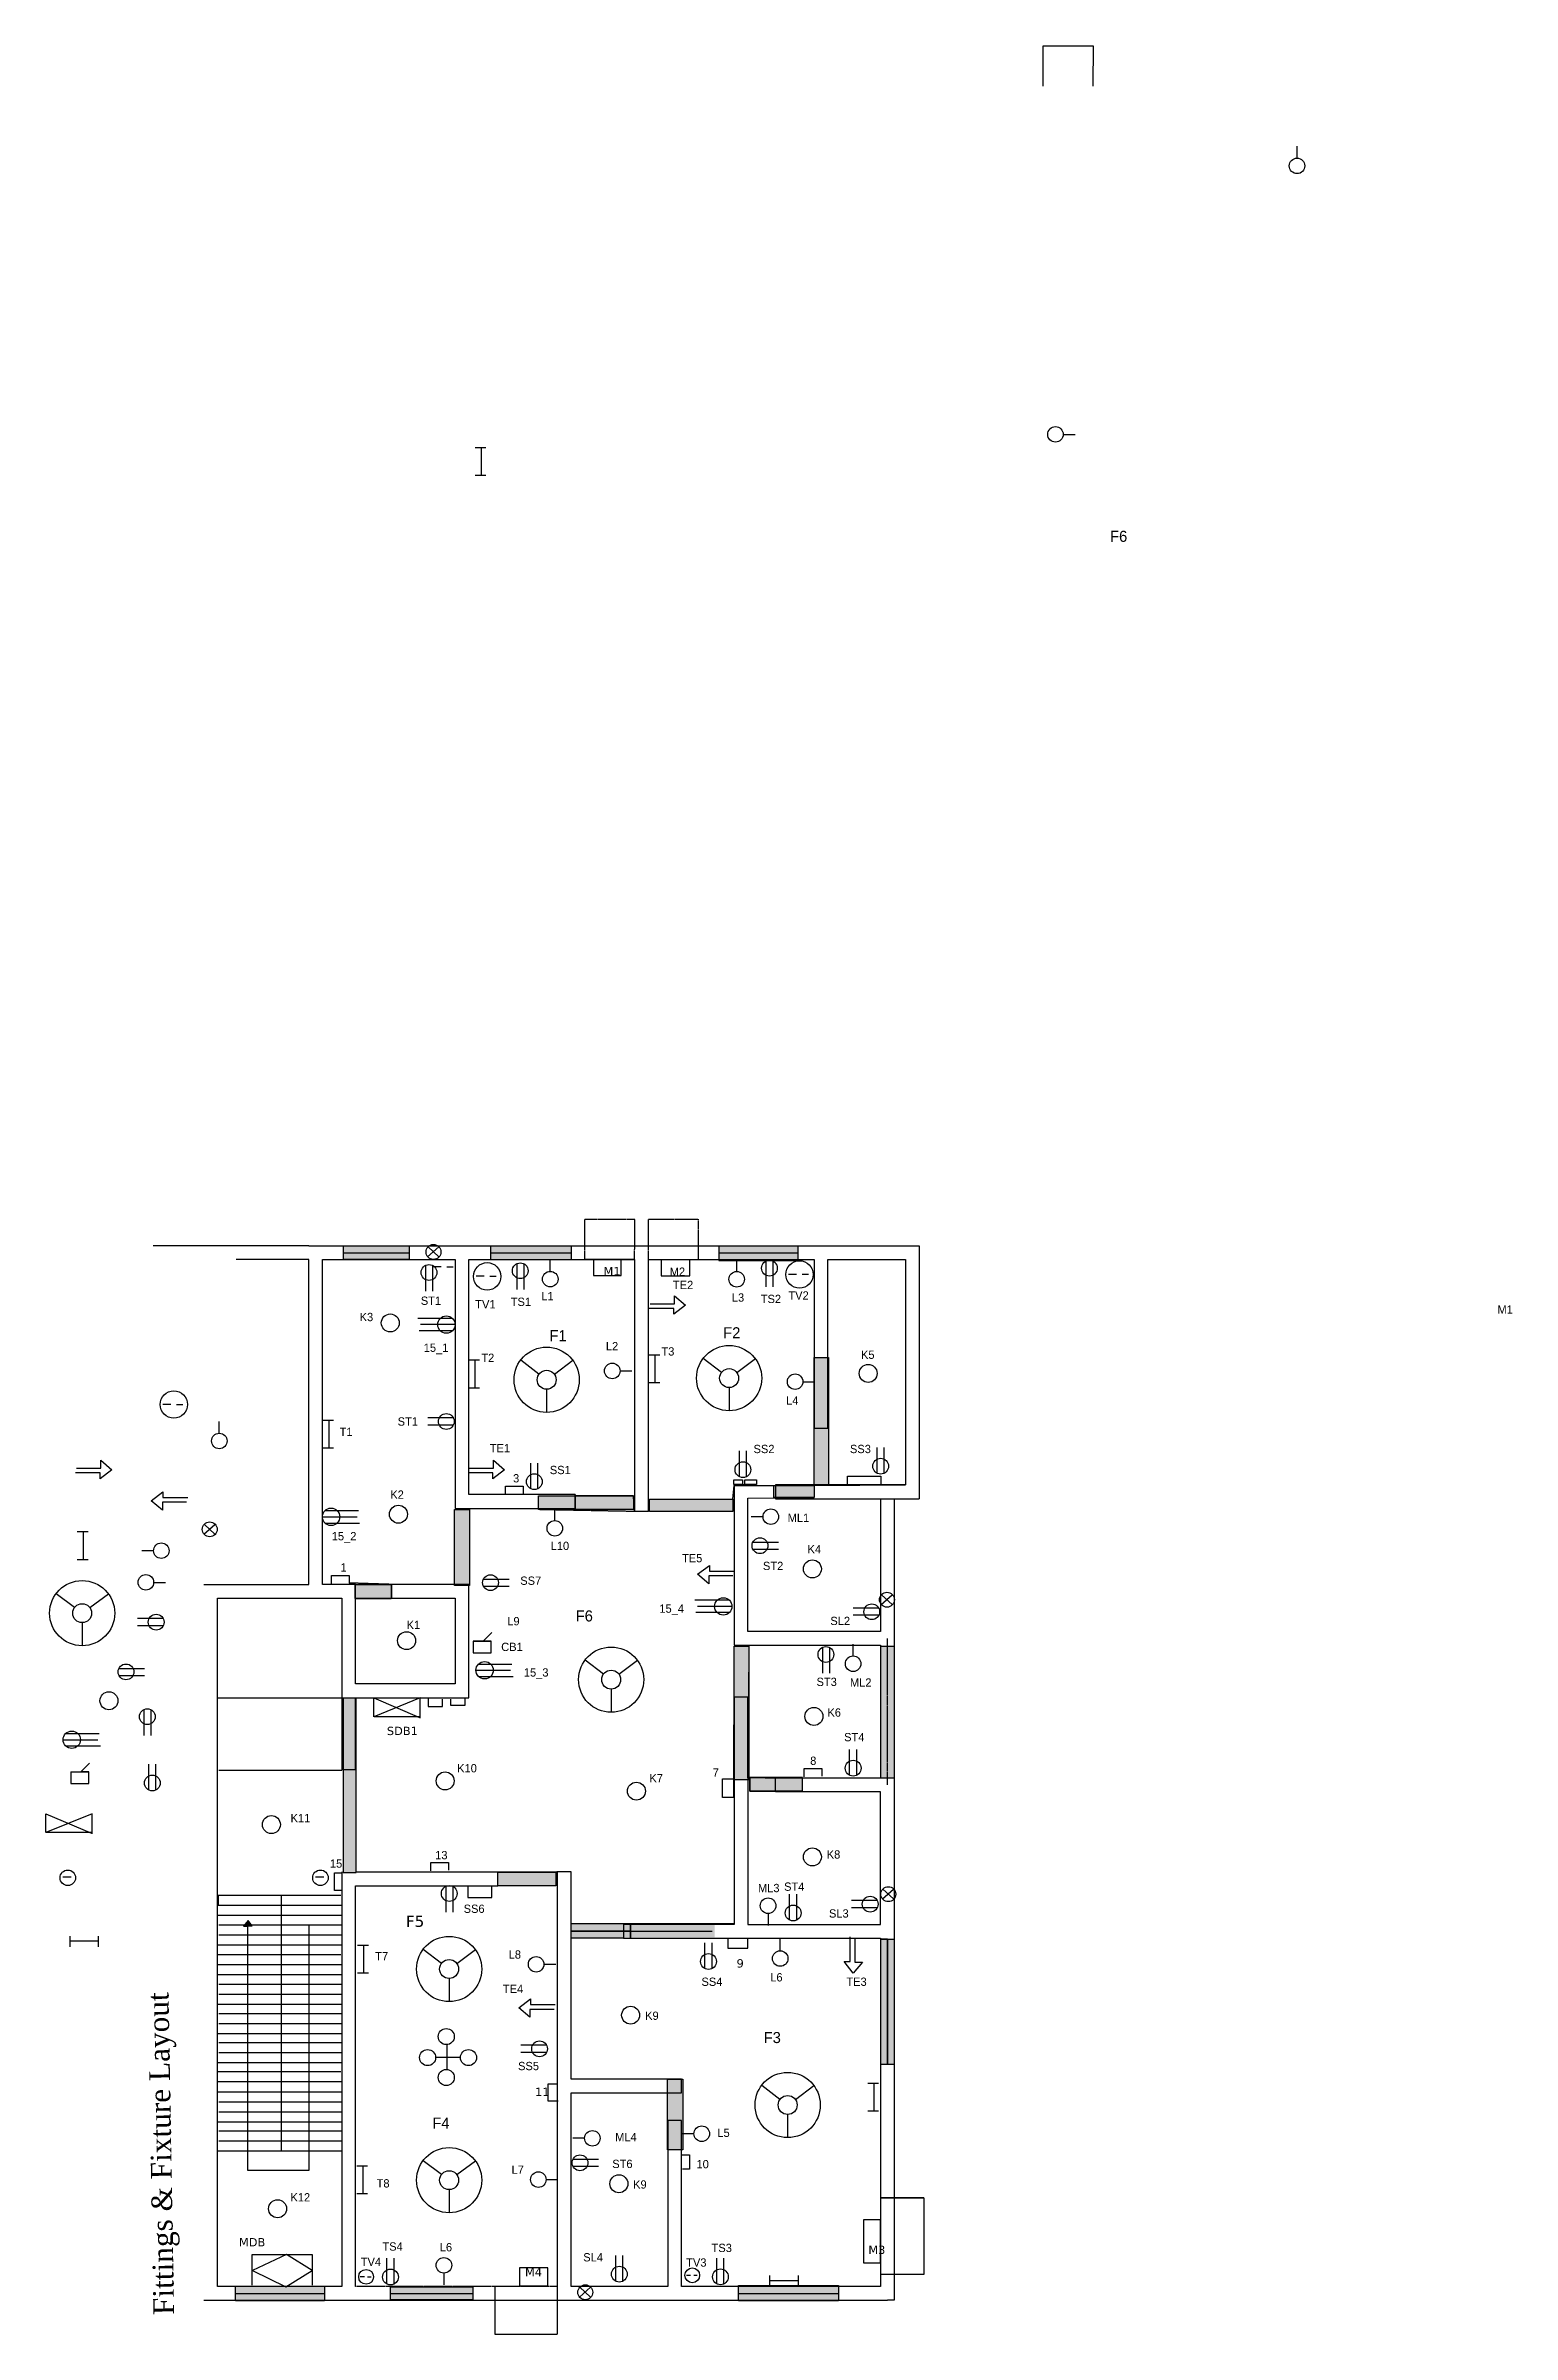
# Model space of a CAD drawing. Header units: millimetres. Extents: x -95 to 967, y 42 to 1698.
import ezdxf

# ---------------------------------------------------------------- set-up
doc = ezdxf.new("R2010")
doc.units = ezdxf.units.MM
doc.header["$MEASUREMENT"] = 0
doc.linetypes.add('DASHED2', pattern=[0.375, 0.25, -0.125])
doc.linetypes.add('HIDDENX2', pattern=[0.75, 0.5, -0.25])
doc.layers.add('Layer1', color=7, linetype='HIDDENX2')

# ---------------------------------------------------------------- blocks, each defined once
blk = doc.blocks.new('F')
for p, q in [((343.4, 691.9), (330.2, 702)), ((354.6, 691.9), (368, 702)), ((349, 681.1), (349, 664.4))]:
    blk.add_line(p, q)
for radius in [23.6, 6.86]:
    blk.add_circle((349, 687.9), radius)
blk = doc.blocks.new('L')
blk.add_line((390.2, 740.1), (390.2, 748.7))
blk.add_circle((390.2, 734.5), 5.63)
blk = doc.blocks.new('SS')
for p, q in [((457.8, 746.1), (457.8, 734.4)), ((461, 746), (461, 734.4))]:
    blk.add_line(p, q)
blk.add_circle((459.4, 742.8), 3.55)
blk = doc.blocks.new('T')
for p, q in [((394.5, 734.7), (400.2, 734.7)), ((404.4, 734.5), (409, 734.5))]:
    blk.add_line(p, q)
blk = doc.blocks.new('S')
for p, q in [((254.4, 26), (265.7, 36)), ((254.9, 36), (265.7, 26))]:
    blk.add_line(p, q)
blk.add_circle((260.4, 30.9), 7.65)
blk = doc.blocks.new('TV')
blk.add_circle((402.4, 734.4), 9.94)
blk.add_blockref('T', (0, 0))
blk.add_blockref('T', (0, 0))
blk = doc.blocks.new('bolod')
for p, q in [((224.5, 707.3), (249.6, 707.3)), ((226.4, 711.8), (250.6, 711.8)), ((226.4, 702.8), (251.5, 702.8))]:
    blk.add_line(p, q)
blk.add_circle((230.8, 707.3), 6.29)
blk = doc.blocks.new('te')
for p, q in [((341, 625.2), (341, 630.9)), ((341, 630.9), (349.1, 624.1)), ((340.6, 621.8), (322.7, 621.8)), ((323.5, 625.2), (341, 625.2)), ((349.1, 624.1), (340.6, 617.6)), ((340.6, 617.6), (340.6, 621.8))]:
    blk.add_line(p, q)
blk = doc.blocks.new('tk')
for p, q in [((314.5, 685.4), (322.3, 685.4)), ((318.8, 685.4), (318.8, 665.3)), ((322.3, 665.1), (314.5, 665.1))]:
    blk.add_line(p, q)
blk = doc.blocks.new('line')
for p, q in [((221.8, 288.6), (132.8, 288.6)), ((132.8, 281.6), (222.4, 281.6)), ((222.4, 274.1), (132.3, 274.1))]:
    blk.add_line(p, q)
blk = doc.blocks.new('g')
for p, q in [((215, 514.1), (215, 520.1)), ((215, 520.1), (227.8, 520.1)), ((227.8, 520.1), (227.8, 514.7))]:
    blk.add_line(p, q)
blk = doc.blocks.new('AAA')
for p, q in [((-61.1, 419.1), (-94.7, 405.5)), ((-94.7, 405.5), (-94.7, 419.1)), ((-94.7, 419.1), (-61.6, 405)), ((-61.1, 404.5), (-61.1, 419.1)), ((-94.4, 405.7), (-61.2, 405.7))]:
    blk.add_line(p, q)
blk = doc.blocks.new('BBB')
for p, q in [((-76.6, 449.3), (-76.6, 440.9)), ((-76.6, 449.3), (-69.8, 449.3)), ((-69.8, 449.3), (-63.5, 449.3)), ((-69.3, 449.3), (-63, 455.6)), ((-63.5, 440.9), (-63.5, 449.3)), ((-76.6, 440.9), (-63.5, 440.9))]:
    blk.add_line(p, q)
blk = doc.blocks.new('CCC')
blk.add_line((-82.2, 373.3), (-76.2, 373.3))
blk.add_circle((-78.7, 372.7), 5.61)
blk = doc.blocks.new('DDD')
for p, q in [((195.7, 252.4), (195.7, 234.5)), ((187.2, 243), (205.2, 243))]:
    blk.add_line(p, q)
for centre in [(181.8, 242.6), (195.3, 257.8), (211.4, 242.6), (195.3, 228.2)]:
    blk.add_circle(centre, 5.84)

msp = doc.modelspace()

# ---------------------------------------------------------------- hatches: boundary and pattern name
h = msp.add_hatch(color=256)
h.set_gradient(color1=(192, 241, 14), color2=(152, 249, 6), tint=1, name='INVCURVED')
h.paths.add_polyline_path([(120.8, 830.1), (168.4, 830.1), (168.4, 820.1), (120.8, 820.1)])
h = msp.add_hatch(color=110)
h.paths.add_polyline_path([(168.4, 825), (124.7, 825), (120.8, 825), (120.8, 820.1), (168.4, 820.1)])
h.paths.add_polyline_path([(168.4, 830), (120.8, 830), (120.8, 825), (124.7, 825), (168.4, 825)])
h.paths.add_polyline_path([(285.8, 830), (227.5, 830), (227.5, 825), (285.8, 825)])
h.paths.add_polyline_path([(285.8, 825), (227.5, 825), (227.5, 820), (285.8, 820)])
h.paths.add_polyline_path([(450.1, 825), (392.6, 825), (392.6, 820), (450.1, 820)])
h.paths.add_polyline_path([(450.1, 829.8), (392.6, 829.8), (392.6, 825), (450.1, 825)])
h.paths.add_polyline_path([(519.5, 540.4), (514.7, 540.4), (514.7, 444.9), (519.5, 444.9)])
h.paths.add_polyline_path([(514.7, 540.4), (510, 540.4), (510, 444.9), (514.7, 444.9)])
h.paths.add_polyline_path([(510, 328.3), (510, 237.5), (519.5, 237.5), (519.5, 328.3)])
h = msp.add_hatch(color=256)
h.set_gradient(color1=(0, 0, 255), color2=(0, 0, 255), tint=1, name='INVCURVED')
h.paths.add_polyline_path([(227.5, 830.1), (285.8, 830.1), (285.8, 819.8), (227.5, 819.8)])
h = msp.add_hatch(color=256)
h.set_gradient(color1=(192, 241, 14), color2=(152, 249, 6), tint=1, name='INVCURVED')
h.paths.add_polyline_path([(227.5, 830.1), (285.8, 830.1), (285.8, 819.8), (227.5, 819.8)])
h = msp.add_hatch(color=256)
h.set_gradient(color1=(192, 241, 14), color2=(152, 249, 6), tint=1, name='INVCURVED')
h.paths.add_polyline_path([(450.1, 829.8), (392.6, 829.8), (392.6, 819.5), (450.1, 819.5)])
h = msp.add_hatch(color=75)
h.paths.add_polyline_path([(155.6, 585), (129.7, 585), (129.7, 574.9), (155.6, 574.9)])
h.paths.add_polyline_path([(212.1, 639.1), (201.3, 639.1), (201.3, 585), (212.1, 585)])
h.paths.add_polyline_path([(330.8, 649.2), (288.7, 649.2), (288.7, 640), (273.9, 640), (273.9, 639.1), (330.8, 639.1)])
h.paths.add_polyline_path([(288.7, 649.2), (262.1, 649.2), (262.1, 640), (288.7, 640)])
h.paths.add_polyline_path([(402.7, 646.8), (342.5, 646.8), (342.5, 637.7), (402.7, 637.7)])
h.paths.add_polyline_path([(461.7, 656.6), (433.7, 656.6), (433.7, 648), (461.7, 648)])
h.paths.add_polyline_path([(472, 698), (461.7, 698), (461.7, 657.1), (472, 657.1)])
h.paths.add_polyline_path([(471.7, 749.3), (461.7, 749.3), (461.7, 698), (471.7, 698)])
h.paths.add_polyline_path([(414.4, 540.3), (403.8, 540.3), (403.8, 503.4), (413.7, 503.4), (413.7, 445), (413.7, 443.7), (414.4, 443.7)])
h.paths.add_polyline_path([(413.7, 503.4), (403.8, 503.4), (403.8, 443.7), (413.7, 443.7), (413.7, 445)])
h.paths.add_polyline_path([(453.3, 445), (433.7, 445), (433.7, 435.4), (453.3, 435.4)])
h.paths.add_polyline_path([(433.7, 445.4), (415, 445.4), (415, 435.4), (433.7, 435.4)])
h.paths.add_polyline_path([(389.6, 339), (323.7, 339), (323.7, 329.6), (389.6, 329.6)], flags=17)
h.paths.add_polyline_path([(323.7, 339), (389.6, 339), (389.6, 339.6), (285.7, 339.6), (285.7, 329.6), (323.7, 329.6)])
h.paths.add_polyline_path([(274.6, 376.8), (232.7, 376.8), (232.7, 366.8), (274.6, 366.8)])
h.paths.add_polyline_path([(365.7, 227), (355.4, 227), (355.4, 217), (365.7, 217)])
h.paths.add_polyline_path([(130.1, 451), (120.6, 451), (120.6, 377), (130.1, 377)])
h.paths.add_polyline_path([(120.6, 502.6), (120.6, 451), (129.7, 451), (129.7, 502.6)])
h = msp.add_hatch(color=256)
h.set_gradient(color1=(0, 0, 255), tint=1, name='INVCURVED')
h.paths.add_polyline_path([(461.7, 749.3), (472, 749.3), (472, 657.1), (461.7, 657.1)])
h = msp.add_hatch(color=75)
h.set_gradient(color1=(0, 0, 255), color2=(0, 0, 255), tint=1, name='INVCURVED')
h.paths.add_polyline_path([(461.7, 749.3), (472, 749.3), (472, 657.1), (461.7, 657.1)])
h = msp.add_hatch(color=75)
h.set_gradient(color1=(0, 0, 255), color2=(0, 0, 255), tint=1, name='INVCURVED')
h.paths.add_polyline_path([(262.1, 649.2), (330.8, 649.2), (330.8, 639.1), (262.1, 639.1)])
h = msp.add_hatch(color=75)
h.set_gradient(color1=(0, 0, 255), color2=(0, 0, 255), tint=1, name='INVCURVED')
h.paths.add_polyline_path([(342.5, 646.8), (402.7, 646.8), (402.7, 637.7), (342.5, 637.7)])
h = msp.add_hatch(color=75)
h.set_gradient(color1=(0, 0, 255), color2=(0, 0, 255), tint=1, name='INVCURVED')
h.paths.add_polyline_path([(432.5, 656.6), (461.7, 656.6), (461.7, 648), (432.5, 648)])
h = msp.add_hatch(color=75)
h.set_gradient(color1=(0, 0, 255), color2=(0, 0, 255), tint=1, name='INVCURVED')
h.paths.add_polyline_path([(201.3, 639.1), (212.1, 639.1), (212.1, 584.1), (201.3, 584.1)])
h = msp.add_hatch(color=75)
h.set_gradient(color1=(0, 0, 255), color2=(0, 0, 255), tint=1, name='INVCURVED')
h.paths.add_polyline_path([(155.6, 574.9), (129.3, 574.9), (129.3, 585), (155.6, 585)])
h = msp.add_hatch(color=110)
h.paths.add_polyline_path([(519.5, 540.4), (514.7, 540.4), (514.7, 444.9), (519.5, 444.9)])
h.paths.add_polyline_path([(514.7, 540.4), (510, 540.4), (510, 444.9), (514.7, 444.9)])
h.paths.add_polyline_path([(519.5, 328.3), (514.7, 328.3), (514.7, 238), (514.7, 237.5), (519.5, 237.5)])
h.paths.add_polyline_path([(514.7, 328.3), (510, 328.3), (510, 237.5), (514.7, 237.5), (514.7, 238)])
h.paths.add_polyline_path([(479.3, 77), (406.8, 77), (406.8, 72), (479.3, 72)])
h.paths.add_polyline_path([(479.3, 72), (406.8, 72), (406.8, 67), (479.3, 67)])
h.paths.add_polyline_path([(214.5, 76.6), (154.9, 76.6), (154.9, 72), (214.5, 72)])
h.paths.add_polyline_path([(214.5, 72), (154.9, 72), (154.9, 67.2), (214.5, 67.2)])
h.paths.add_polyline_path([(107.1, 72), (42.8, 72), (42.8, 67), (107.1, 67)])
h.paths.add_polyline_path([(107.1, 77), (79.6, 77), (79.2, 76.8), (78.7, 77), (42.8, 77), (42.8, 72), (107.1, 72)])
h = msp.add_hatch(color=75)
h.set_gradient(color1=(20, 13, 242), color2=(6, 31, 249), tint=1, name='INVCURVED')
h.paths.add_polyline_path([(403.8, 540.3), (414.4, 540.3), (414.4, 443.7), (403.8, 443.7)])
h = msp.add_hatch(color=256)
h.set_gradient(color1=(192, 241, 14), color2=(152, 249, 6), tint=1, name='INVCURVED')
h.paths.add_polyline_path([(510, 540.4), (519.5, 540.4), (519.5, 444.9), (510, 444.9)])
h = msp.add_hatch(color=75)
h.set_gradient(color1=(20, 13, 242), color2=(6, 31, 249), tint=1, name='INVCURVED')
h.paths.add_polyline_path([(130.1, 502.6), (120.6, 502.6), (120.6, 376.5), (130.1, 376.5)])
h = msp.add_hatch(color=75)
h.set_gradient(color1=(20, 13, 242), color2=(6, 31, 249), tint=1, name='INVCURVED')
h.paths.add_polyline_path([(453.3, 445.4), (415, 445.4), (415, 435.4), (453.3, 435.4)])
h = msp.add_hatch(color=75)
h.set_gradient(color1=(20, 13, 242), color2=(6, 31, 249), tint=1, name='INVCURVED')
h.paths.add_polyline_path([(232.7, 376.8), (274.6, 376.8), (274.6, 366.8), (232.7, 366.8)])
h = msp.add_hatch(color=256)
h.set_gradient(color1=(192, 241, 14), color2=(152, 249, 6), tint=1, name='INVCURVED')
h.paths.add_polyline_path([(510, 328.3), (519.5, 328.3), (519.5, 237.5), (510, 237.5)])
h = msp.add_hatch(color=75)
h.set_gradient(color1=(20, 13, 242), color2=(6, 31, 249), tint=1, name='INVCURVED')
h.paths.add_polyline_path([(366.6, 175.8), (355.4, 175.8), (355.4, 227), (366.6, 227)])
h = msp.add_hatch(color=75)
h.paths.add_polyline_path([(366.6, 227), (365.7, 227), (365.7, 217), (355.4, 217), (355.4, 197), (365.7, 197), (365.7, 187.6), (366.6, 187.6)])
h.paths.add_polyline_path([(365.7, 197), (355.7, 197), (355.7, 175.8), (365.7, 175.8)])
h = msp.add_hatch(color=256)
h.set_gradient(color1=(192, 241, 14), color2=(152, 249, 6), tint=1, name='INVCURVED')
h.paths.add_polyline_path([(42.8, 77.2), (107.1, 77.2), (107.1, 66.6), (42.8, 66.6)])
h = msp.add_hatch(color=256)
h.set_gradient(color1=(192, 241, 14), color2=(152, 249, 6), tint=1, name='INVCURVED')
h.paths.add_polyline_path([(154.9, 76.6), (214.5, 76.6), (214.5, 67.2), (154.9, 67.2)])
h = msp.add_hatch(color=256)
h.set_gradient(color1=(192, 241, 14), color2=(152, 249, 6), tint=1, name='INVCURVED')
h.paths.add_polyline_path([(406.8, 77.8), (479.3, 77.8), (479.3, 66.6), (406.8, 66.6)])

# ---------------------------------------------------------------- linework, layer by layer
at = {"color": 7}
for p, q in [((627.6, 1669.2), (627.6, 1698.4)), ((627.6, 1698.4), (663.7, 1698.4)), ((663.7, 1698.4), (663.5, 1669.2)), ((295.7, 849.2), (295.7, 849.2)), ((95.7, 830), (-16.9, 830)), ((95.7, 820), (43.2, 820)), ((95.7, 585), (95.7, 820)), ((95.7, 820), (95.7, 820)), ((120.8, 825), (168.4, 825)), ((227.5, 825), (285.8, 825)), ((295.7, 820), (331.7, 820)), ((341.7, 820), (380.8, 820)), ((392.6, 825), (450.1, 825)), ((402.7, 646.8), (403.7, 656.6)), ((403.7, 656.6), (432.5, 656.6)), ((413.7, 647.4), (461.7, 648)), ((413.7, 551), (413.7, 647.4)), ((432.5, 656.6), (461.7, 656.6)), ((461.7, 656.6), (527.7, 657.1)), ((509.7, 647), (519.7, 647)), ((519.7, 647), (537.7, 647)), ((519.7, 647), (519.7, 647)), ((120.6, 502.6), (29.7, 502.6))]:
    msp.add_line(p, q, dxfattribs=at)
at = {"color": 7, "linetype": 'HIDDENX2'}
for p, q in [((295.7, 820), (295.7, 849.2)), ((295.7, 849.2), (331.8, 849.2)), ((295.7, 820), (295.7, 849.2)), ((295.7, 849.2), (331.8, 849.2)), ((331.7, 820), (331.8, 849.2)), ((341.7, 820), (341.7, 849.2)), ((341.7, 849.2), (377.8, 849.2)), ((377.8, 849.2), (377.7, 820))]:
    msp.add_line(p, q, dxfattribs=at)
for p, q in [((95.7, 830), (537.7, 830)), ((537.7, 830), (537.7, 647)), ((105.7, 585), (105.7, 820)), ((105.7, 820), (201.7, 820)), ((201.7, 820), (201.7, 640)), ((211.7, 650), (211.7, 820)), ((211.7, 820), (331.7, 820)), ((301.9, 820.4), (301.9, 808.6)), ((321.9, 808.6), (321.9, 819.8)), ((331.7, 820), (331.7, 638)), ((341.7, 638), (341.7, 820)), ((341.7, 820), (461.7, 820)), ((350.8, 819.9), (350.8, 808.3)), ((371.7, 808.3), (371.7, 820)), ((461.7, 820), (461.7, 698)), ((471.7, 698), (471.7, 820)), ((471.7, 820), (527.7, 820)), ((527.7, 820), (527.7, 657)), ((301.9, 808.6), (321.9, 808.6)), ((350.8, 808.3), (371.7, 808.3)), ((461.7, 698), (471.7, 698)), ((288.7, 650), (211.7, 650)), ((288.7, 640), (288.7, 650)), ((413.7, 657), (403.7, 657)), ((403.7, 657), (403.7, 541)), ((527.7, 657), (433.7, 657)), ((433.7, 657), (433.7, 647)), ((433.7, 647), (509.7, 647)), ((509.7, 647), (509.7, 551)), ((519.7, 647), (519.7, 67)), ((201.7, 640), (288.7, 640)), ((331.7, 638), (341.7, 638)), ((19.7, 585), (95.7, 585)), ((129.7, 585), (105.7, 585)), ((129.7, 513), (129.7, 585)), ((211.7, 585), (155.7, 585)), ((155.7, 585), (155.7, 575)), ((211.7, 503), (211.7, 585)), ((29.7, 77), (29.7, 575)), ((29.7, 575), (119.7, 575)), ((119.7, 575), (119.7, 451)), ((155.7, 575), (201.7, 575)), ((201.7, 575), (201.7, 513)), ((222.1, 543.9), (228.4, 550.2)), ((509.7, 551), (413.7, 551)), ((214.8, 543.9), (214.8, 535.5)), ((227.9, 543.9), (214.8, 543.9)), ((214.8, 543.9), (221.6, 543.9)), ((214.8, 535.5), (227.9, 535.5)), ((221.6, 543.9), (227.9, 543.9)), ((227.9, 543.9), (222.1, 543.9)), ((227.9, 535.5), (227.9, 543.9)), ((403.7, 541), (509.7, 541)), ((509.7, 541), (509.7, 445)), ((201.7, 513), (129.7, 513)), ((129.7, 451), (129.7, 503)), ((129.7, 503), (211.7, 503)), ((176.4, 502.9), (142.8, 489.3)), ((142.8, 489.3), (142.8, 502.9)), ((142.8, 502.9), (175.9, 488.8)), ((176.4, 488.3), (176.4, 502.9)), ((182.2, 502.4), (182.2, 496.7)), ((192.7, 496.7), (192.7, 501.9)), ((198.4, 501.9), (198.4, 497.7)), ((198.4, 497.7), (208.9, 497.7)), ((208.9, 497.7), (208.9, 502.4)), ((413.7, 503.4), (403.7, 503.4)), ((403.7, 503.4), (403.7, 339)), ((413.7, 445), (413.7, 503.4)), ((143.1, 489.5), (176.3, 489.5)), ((182.2, 496.7), (192.7, 496.7)), ((-63.5, 449.3), (-69.3, 449.3)), ((119.6, 450.3), (30.7, 450.3)), ((119.7, 451), (129.7, 451)), ((395.2, 430.7), (395.2, 444.4)), ((395.2, 444.4), (403.9, 444.4)), ((403.5, 430.7), (395.2, 430.7)), ((413.7, 445), (413.7, 339)), ((433.7, 435), (433.7, 445)), ((433.7, 445), (509.7, 445)), ((509.7, 435), (433.7, 435)), ((509.7, 339), (509.7, 435)), ((100.7, 373.3), (106.7, 373.3)), ((114.4, 363.6), (114.4, 376.3)), ((114.4, 376.3), (119.5, 376.3)), ((119.7, 377), (119.7, 77)), ((129.7, 367), (232.7, 367)), ((129.7, 77), (129.7, 367)), ((210.9, 366.5), (210.9, 358.4)), ((228.2, 358.4), (228.2, 366.1)), ((232.7, 367), (232.7, 377)), ((285.7, 377), (275.7, 377)), ((275.7, 377), (275.7, 77)), ((285.7, 227), (285.7, 377)), ((30.1, 359.9), (30.1, 352.9)), ((75.9, 359.3), (75.9, 175.4)), ((119.5, 363.6), (114.4, 363.6)), ((119.6, 352.9), (119.6, 345.4)), ((210.9, 358.4), (228.2, 358.4)), ((51.8, 341.8), (48.5, 337.7)), ((48.5, 337.7), (51.5, 337.7)), ((50.7, 339.7), (49.4, 338.2)), ((49.4, 338.2), (51.3, 338.2)), ((49.8, 338.5), (49.7, 338.5)), ((49.7, 338.5), (50.9, 338.5)), ((50.3, 339), (49.8, 339)), ((49.8, 339), (49.8, 338.5)), ((51.6, 340), (50.3, 339.4)), ((50.3, 339.4), (50.3, 339)), ((50.4, 338.4), (52, 340.3)), ((51.8, 341.2), (50.7, 339.7)), ((51.6, 339.6), (50.7, 339.6)), ((50.7, 339.6), (50.7, 338.7)), ((50.7, 338.7), (53.2, 338.7)), ((50.9, 338.5), (51.7, 338.5)), ((52, 340.9), (51.6, 340.9)), ((51.6, 340.9), (51.6, 340)), ((52, 339.6), (51.6, 339.6)), ((51.6, 161), (51.6, 338)), ((51.6, 338), (54.8, 338)), ((51.7, 338.5), (52.5, 337.9)), ((54.8, 338), (51.8, 341.8)), ((52.7, 340.1), (51.8, 341.2)), ((52.6, 339.3), (52, 340.9)), ((52, 340.3), (52, 338.8)), ((52, 338.8), (52, 339.6)), ((52.5, 337.9), (53, 337.9)), ((53.2, 338.7), (52.6, 339.3)), ((53.4, 339), (52.7, 340.1)), ((53, 337.9), (53.4, 337.9)), ((53.4, 337.9), (53.4, 339)), ((95.7, 338.8), (95.7, 161)), ((403.7, 339), (323.7, 339)), ((413.7, 339), (473.7, 339)), ((473.7, 339), (509.7, 339)), ((323.7, 329), (509.7, 329)), ((399.2, 329.2), (399.2, 321.7)), ((399.2, 321.7), (413.6, 321.7)), ((413.6, 321.7), (413.6, 328.8)), ((509.7, 329), (509.7, 77)), ((269.1, 211.1), (269.1, 223.5)), ((269.1, 223.5), (275.4, 223.5)), ((365.7, 227), (285.7, 227)), ((285.7, 77), (285.7, 217)), ((285.7, 217), (365.7, 217)), ((365.7, 217), (365.7, 227)), ((276.4, 211.1), (269.1, 211.1)), ((365.7, 197), (355.7, 197)), ((355.7, 197), (355.7, 77)), ((365.7, 77), (365.7, 197)), ((365.7, 172.3), (371.5, 172.3)), ((371.5, 172.3), (371.5, 161.9)), ((95.7, 161), (51.6, 161)), ((371.5, 161.9), (366.4, 161.9)), ((54.8, 77.9), (54.8, 100.1)), ((54.8, 100.1), (98.3, 100.1)), ((79.6, 100.1), (55.1, 88.6)), ((98.3, 88.6), (79.6, 100.1)), ((98.3, 100.1), (98.3, 77.9)), ((55.1, 88.6), (79.2, 76.8)), ((79.2, 76.8), (98.3, 88.6)), ((24.7, 67), (514.7, 67)), ((119.7, 77), (29.7, 77)), ((355.7, 77), (285.7, 77)), ((509.7, 77), (365.7, 77))]:
    msp.add_line(p, q)
at = {"color": 3}
for q in [(295.7, 820), (331.7, 820)]:
    msp.add_line((331.7, 820), q, dxfattribs=at)
at = {"color": 7, "linetype": 'DASHED2'}
for p, q in [((262.1, 639.1), (262.1, 649.2)), ((288.7, 649.2), (288.7, 650)), ((288.7, 650), (288.7, 638.8)), ((330.8, 649.2), (288.7, 649.2)), ((331.7, 638), (330.8, 649.2)), ((342.5, 646.8), (402.7, 646.8)), ((201.3, 584.1), (201.3, 639.1)), ((201.3, 639.1), (212.1, 639.1)), ((212.1, 639.1), (212.1, 584.1)), ((288.7, 638.8), (262.1, 639.1)), ((262.1, 639.1), (262.1, 639.1)), ((273.9, 639.1), (331.7, 638)), ((331.7, 638), (331.7, 638)), ((342.5, 637.7), (342.5, 637.7)), ((402.7, 637.7), (342.5, 637.7)), ((155.6, 585), (125, 586)), ((125, 586), (125, 586)), ((155.6, 574.9), (155.6, 585)), ((155.6, 585), (155.6, 585)), ((212.1, 584.1), (212.1, 584.1)), ((129.3, 574.9), (155.6, 574.9)), ((403.5, 430.7), (403.8, 540.3)), ((403.8, 540.3), (414.4, 540.3)), ((414.4, 540.3), (413.7, 443.7)), ((414.4, 540.3), (414.4, 540.3)), ((403.5, 430.7), (403.5, 430.7)), ((413.7, 443.7), (413.7, 443.7)), ((415, 435.4), (415, 445.4)), ((415, 445.4), (415, 445.4)), ((415, 445.4), (433.7, 445)), ((453.3, 435.4), (415, 435.4)), ((433.7, 445), (433.7, 445.4)), ((433.7, 445), (433.7, 445)), ((433.7, 445), (433.7, 445)), ((433.7, 445), (433.7, 445)), ((274.6, 376.8), (130.1, 376.8)), ((275.7, 377), (274.6, 376.8)), ((285.7, 339.6), (403.7, 339.6)), ((285.7, 329), (285.7, 339.6)), ((285.7, 339.6), (391.1, 339.6)), ((293.6, 334), (285.7, 334)), ((285.7, 334), (285.7, 334)), ((285.7, 334), (387.8, 334)), ((328.7, 334), (293.6, 334)), ((328.7, 334), (328.7, 339.6)), ((328.7, 339.6), (328.7, 329)), ((328.7, 329), (328.7, 334)), ((328.7, 334), (328.7, 334)), ((328.7, 334), (328.7, 334)), ((323.7, 329), (285.7, 329)), ((328.7, 329), (328.7, 329)), ((514.7, 328.3), (510, 328.3)), ((510, 328.3), (519.5, 328.3)), ((514.7, 328.3), (514.7, 238)), ((514.7, 238), (514.7, 328.3)), ((355.4, 217), (355.4, 227)), ((541.2, 141.1), (509.7, 141.1)), ((509.7, 141.1), (509.7, 141.1)), ((509.7, 141.1), (541.2, 141.1)), ((541.2, 141.1), (541.2, 85.7)), ((541.2, 85.7), (509.7, 85.7)), ((42.8, 72), (107.1, 72)), ((154.9, 72), (214.5, 72)), ((230.4, 77.5), (230.4, 42.4)), ((275.9, 42.4), (275.9, 77)), ((275.9, 77), (275.9, 77)), ((406.8, 72), (479.3, 72)), ((230.4, 42.4), (230.4, 42.4)), ((230.4, 42.4), (275.9, 42.4)), ((275.9, 42.4), (275.9, 42.4))]:
    msp.add_line(p, q, dxfattribs=at)
for points in [[(120.8, 830.1), (168.4, 830.1), (168.4, 820.1), (120.8, 820.1)], [(227.5, 830.1), (285.8, 830.1), (285.8, 819.8), (227.5, 819.8)], [(450.1, 829.8), (392.6, 829.8), (392.6, 819.5), (450.1, 819.5)], [(461.7, 749.3), (472, 749.3), (472, 657.1), (461.7, 657.1)], [(485.8, 663.4), (509.9, 663.4), (509.9, 657.1), (485.8, 657.1)], [(262.1, 649.2), (330.8, 649.2), (330.8, 639.1), (262.1, 639.1)], [(342.5, 646.8), (402.7, 646.8), (402.7, 637.7), (342.5, 637.7)], [(403.6, 660.7), (409.8, 660.7), (409.8, 657.2), (403.6, 657.2)], [(411.6, 660.7), (419.9, 660.7), (419.9, 657.2), (411.6, 657.2)], [(432.5, 656.6), (461.7, 656.6), (461.7, 648), (432.5, 648)], [(201.3, 639.1), (212.1, 639.1), (212.1, 584.1), (201.3, 584.1)], [(155.6, 574.9), (129.3, 574.9), (129.3, 585), (155.6, 585)], [(403.8, 540.3), (414.4, 540.3), (414.4, 443.7), (403.8, 443.7)], [(510, 540.4), (519.5, 540.4), (519.5, 444.9), (510, 444.9)], [(130.1, 502.6), (120.6, 502.6), (120.6, 376.5), (130.1, 376.5)], [(453.3, 445.4), (415, 445.4), (415, 435.4), (453.3, 435.4)], [(232.7, 376.8), (274.6, 376.8), (274.6, 366.8), (232.7, 366.8)], [(510, 328.3), (519.5, 328.3), (519.5, 237.5), (510, 237.5)], [(366.6, 175.8), (355.4, 175.8), (355.4, 227), (366.6, 227)], [(509.6, 125.2), (497.4, 125.2), (497.4, 94.2), (509.6, 94.2)], [(248.3, 77.5), (268.9, 77.5), (268.9, 90.4), (248.3, 90.4)], [(42.8, 77.2), (107.1, 77.2), (107.1, 66.6), (42.8, 66.6)], [(154.9, 76.6), (214.5, 76.6), (214.5, 67.2), (154.9, 67.2)], [(406.8, 77.8), (479.3, 77.8), (479.3, 66.6), (406.8, 66.6)]]:
    msp.add_lwpolyline(points, close=True)
for centre, radius in [((154.8, 774.2), 6.5), ((500.8, 737.7), 6.5), ((160.7, 635.8), 6.5), ((460.4, 596.2), 6.5), ((166.6, 544.3), 6.5), ((-48.9, 500.8), 6.5), ((461.5, 489.5), 6.5), ((194.5, 442.8), 6.5), ((194.5, 442.8), 6.5), ((333, 435.4), 6.5), ((333, 435.4), 6.5), ((68.7, 411.2), 6.5), ((460.4, 387.8), 6.5), ((104.2, 372.7), 5.61), ((328.8, 273.3), 6.5), ((320.3, 151.3), 6.5), ((73.2, 133.2), 6.5)]:
    msp.add_circle(centre, radius)
at = {"layer": 'Layer1'}
for p, q in [((514.7, 440), (514.7, 546)), ((323.7, 339), (323.7, 329)), ((19.7, 67), (24.7, 67)), ((275.7, 77), (129.7, 77)), ((519.7, 67), (514.7, 67))]:
    msp.add_line(p, q, dxfattribs=at)

# ---------------------------------------------------------------- block references
for name, p in [('L', (421.1, 877)), ('tk', (-98.3, 722.4)), ('T', (-208.6, 80.4)), ('TV', (-177.5, 73.5)), ('L', (-119.6, 71.4)), ('L', (15.4, 71.3)), ('L', (15.4, 71.3)), ('TV', (48.7, 74.9)), ('te', (19.5, 162.9)), ('tk', (-102.8, 62)), ('F', (-81, 45.2)), ('tk', (27.6, 65.7)), ('F', (51.1, 46.4)), ('TV', (-404.3, -19.2)), ('L', (-359.2, -45.7)), ('tk', (-208.6, 18.5)), ('te', (-395.8, 43.9)), ('te', (-111.6, 43.9)), ('g', (23.1, 135.9)), ('bolod', (-118.9, -73.4)), ('L', (-116.3, -108.9)), ('tk', (-386.3, -62.2)), ('F', (-417.3, -123.7)), ('g', (-102.8, 71.3)), ('F', (-34.3, -171.8)), ('F', (-34.3, -171.8)), ('L', (99.7, -206.9)), ('bolod', (-7.7, -184.4)), ('bolod', (-306.6, -234.7)), ('g', (239.4, -68.4)), ('g', (-30.8, -136.4)), ('line', (-102.8, 71.3)), ('line', (-102.2, 49.9)), ('line', (-102.8, 28.4)), ('tk', (-183.4, -361.5)), ('F', (-151.6, -381.2)), ('L', (46.9, -420.2)), ('line', (-102.2, 7)), ('line', (-102.2, -14.4)), ('line', (-102.2, -35.3)), ('line', (-102.8, -56.4)), ('F', (93.5, -479.6)), ('tk', (186, -461.2)), ('line', (-102.2, -78.3)), ('line', (-102.2, -99.2)), ('F', (-151.6, -534)), ('tk', (-184, -521.1))]:
    msp.add_blockref(name, p)
for name, p, rotation in [('L', (-98.1, 1807.4), 270), ('bolod', (426.2, 1480.3), 180), ('L', (-419, 1129.7), 270), ('L', (-286.6, 1121.9), 270), ('te', (330.8, 1269.6), 180), ('L', (1164.8, 243.8), 90), ('L', (723.5, 219.2), 90), ('te', (726.4, 1216.4), 180), ('L', (-756.7, 976.7), 270), ('bolod', (626.7, 1276.4), 180), ('L', (818.5, 1087), 180), ('tk', (608.5, 8.2), 90), ('L', (-474.1, 700.3), 270), ('te', (-134.1, 652.7), 270), ('te', (596.9, 902.7), 180), ('L', (1035.6, -206), 90), ('L', (1114.8, -202.7), 90), ('L', (-472.5, 544.5), 270), ('L', (583.8, 826.8), 180), ('tk', (1115.1, -237.4), 90)]:
    msp.add_blockref(name, p, dxfattribs=dict(rotation=rotation))
for name, p, xscale, yscale, zscale in [('S', (1.9, 803.7), 0.7072560162796435, 0.7072560162796435, 0.7072560162796435), ('SS', (-556.7, -385), 1.609687357881739, 1.609687357881739, 1.609687357881739), ('SS', (-490.6, -383.7), 1.609687357881739, 1.609687357881739, 1.609687357881739), ('SS', (-310.2, -381.8), 1.609687357881739, 1.609687357881739, 1.609687357881739), ('S', (-160.1, 603), 0.7072560162796435, 0.7072560162796435, 0.7072560162796435), ('S', (330.2, 552.1), 0.7072560162796435, 0.7072560162796435, 0.7072560162796435), ('SS', (-269.3, -661.4), 1.609687357881739, 1.609687357881739, 1.609687357881739), ('SS', (-760.6, -706.4), 1.609687357881739, 1.609687357881739, 1.609687357881739), ('SS', (-542, -834.3), 1.609687357881739, 1.609687357881739, 1.609687357881739), ('S', (331.2, 339), 0.7072560162796435, 0.7072560162796435, 0.7072560162796435), ('TV', (-79, -310.8), 0.5375152723840984, 0.5375152723840984, 0.5375152723840984), ('TV', (157.1, -309.7), 0.5375152723840984, 0.5375152723840984, 0.5375152723840984), ('S', (111.8, 50.9), 0.7072560162796435, 0.7072560162796435, 0.7072560162796435)]:
    msp.add_blockref(name, p, dxfattribs=dict(xscale=xscale, yscale=yscale, zscale=zscale))
at = {"xscale": 1.609687357881739, "yscale": 1.609687357881739, "zscale": 1.609687357881739}
for p, rotation in [((-1000.3, 1442.4), 270), ((1149.6, 1863.7), 180), ((1249.3, 1866.2), 180), ((998.6, 1855), 180), ((1618.1, -126.5), 90), ((1423, -153.2), 90), ((-1210.4, 1297.2), 270), ((-692.3, 1304.7), 270), ((1159.1, -217.8), 90), ((1229.4, 1647.7), 180), ((722, 1637), 180), ((1186, 1542.9), 180), ((-693.4, 1093.1), 270), ((1124.7, 1507.8), 180), ((-932.8, 988.4), 270), ((1487.8, -573), 90), ((1060.1, 1281.6), 180), ((894.4, 1279.5), 180), ((1133.3, 1279.6), 180)]:
    msp.add_blockref('SS', p, dxfattribs=dict(at, rotation=rotation))
at = {"color": 7, "linetype": 'DASHED2'}
for name in ['BBB', 'AAA', 'CCC', 'DDD']:
    msp.add_blockref(name, (0, 0), dxfattribs=at)

# ---------------------------------------------------------------- texts
at = {"attachment_point": 1}
for s, insert, char_height, width in [('F6', (675.9, 1347.4), 8, 42.464), ('{\\fVerdana|b0|i0|c0|p34;\\C3;M1}', (309.2, 814.6), 6, 19.328), ('{\\C3;M2}', (357.1, 814.3), 6, 19.328), ('L1', (264.1, 796.6), 6, 19.328), ('TE2', (359.4, 804.7), 6, 19.328), ('L3', (402.1, 795.6), 6, 19.328), ('TV2', (443, 797.1), 6, 19.328), ('K3', (132.6, 781.5), 6, 19.328), ('ST1', (176.9, 793.3), 6, 19.328), ('TV1', (216.3, 790.7), 6, 19.328), ('TS1', (242, 792.5), 6, 19.328), ('TS2', (423, 794.6), 6, 19.328), ('M1', (956.4, 786.9), 6, 19.328), ('F1', (270, 769), 8, 42.464), ('F2', (395.8, 771.1), 8, 42.464), ('15_1', (179, 759.3), 6, 19.328), ('T2', (220.7, 752), 6, 19.328), ('L2', (310.9, 760.4), 6, 19.328), ('T3', (351.1, 756.6), 6, 19.328), ('K5', (495.6, 754.2), 6, 19.328), ('L4', (441.4, 721.1), 6, 19.328), ('T1', (118.1, 698.4), 6, 19.328), ('ST1', (160.1, 705.9), 6, 19.328), ('TE1', (226.8, 686.6), 6, 19.328), ('SS2', (417.8, 686), 6, 19.328), ('SS3', (487.6, 686), 6, 19.328), ('3', (243.7, 664.8), 6, 19.328), ('SS1', (270.3, 670.8), 6, 19.328), ('K2', (154.8, 653), 6, 19.328), ('ML1', (442.5, 636.2), 6, 19.328), ('15_2', (112.4, 622.9), 6, 19.328), ('L10', (270.9, 615.9), 6, 19.328), ('K4', (456.9, 613.5), 6, 19.328), ('1', (118.7, 600.3), 6, 19.328), ('TE5', (366, 607), 6, 19.328), ('ST2', (424.6, 601.4), 6, 19.328), ('SS7', (248.9, 590.7), 6, 19.328), ('F6', (289, 566.2), 8, 42.464), ('15_4', (349.6, 570.5), 6, 19.328), ('K1', (166.6, 558.7), 6, 19.328), ('L9', (239.5, 561.4), 6, 19.328), ('SL2', (473.4, 561.6), 6, 19.328), ('CB1', (235.1, 542.8), 6, 19.328), ('15_3', (251.5, 524.3), 6, 19.328), ('ST3', (463.4, 517.5), 6, 19.328), ('ML2', (487.6, 517), 6, 19.328), ('{\\fVerdana|b0|i0|c0|p34;\\C1;SDB1}', (152.3, 482), 6, 19.328), ('K6', (471.3, 495.3), 6, 19.328), ('ST4', (483.4, 477.5), 6, 19.328), ('K10', (203.2, 455), 6, 19.328), ('K7', (342.4, 447.8), 6, 19.328), ('{\\C1;7}', (388.2, 451.8), 6, 19.328), ('{\\C1;8}', (458.8, 460.4), 6, 19.328), ('K11', (82.6, 418.9), 6, 19.328), ('{\\C1;15}', (111.1, 386), 6, 19.328), ('{\\C1;13}', (187.3, 392.1), 6, 19.328), ('K8', (470.8, 392.6), 6, 19.328), ('ML3', (421, 368.3), 6, 19.328), ('ST4', (439.9, 369.3), 6, 19.328), ('SS6', (207.9, 353.3), 6, 19.328), ('SL3', (472.4, 349.9), 6, 19.328), ('{\\fVerdana|b0|i0|c0|p34;\\C87;F5}', (166.1, 345.2), 8, 42.464), ('{\\C87;T7}', (143.9, 319), 6, 19.328), ('L8', (240.5, 320.2), 6, 19.328), ('SS4', (380.1, 300.5), 6, 19.328), ('L6', (429.9, 303.7), 6, 19.328), ('TE3', (485, 300.5), 6, 19.328), ('TE4', (236.3, 295.3), 6, 19.328), ('K9', (339.3, 275.9), 6, 19.328), ('F3', (425.1, 261.1), 8, 42.464), ('SS5', (247.3, 239.5), 6, 19.328), ('{\\fVerdana|b0|i0|c0|p34;\\C1;11}', (259.6, 220.8), 6, 19.328), ('F4', (185.2, 199.2), 8, 42.464), ('ML4', (317.6, 188.1), 6, 19.328), ('L5', (391.6, 191.2), 6, 19.328), ('ST6', (315.5, 168.7), 6, 19.328), ('{\\C1;10}', (376.5, 168.5), 6, 19.328), ('{\\C87;T8}', (144.9, 154.6), 6, 19.328), ('L7', (242.6, 164.5), 6, 19.328), ('K9', (330.6, 153.8), 6, 19.328), ('{\\C87;K12}', (82.5, 144.5), 6, 19.328), ('{\\fVerdana|b0|i0|c0|p34;\\C1;MDB}', (45.2, 112), 6, 19.328), ('TS4', (149.1, 108.9), 6, 19.328), ('L6', (190.6, 108.4), 6, 19.328), ('SL4', (294.5, 101.1), 6, 19.328), ('TS3', (387.4, 107.9), 6, 19.328), ('{\\fVerdana|b0|i0|c0|p34;\\C3;M3}', (500.9, 106.5), 6, 8.728), ('TV4', (133.4, 97.8), 6, 19.328), ('{\\fVerdana|b0|i0|c0|p34;\\C3;M4}', (252.3, 90.4), 6, 16.619), ('TV3', (369, 97.3), 6, 19.328)]:
    msp.add_mtext(s, dxfattribs=dict(at, insert=insert, char_height=char_height, width=width))
at = {"color": 7, "linetype": 'DASHED2', "insert": (405.5, 313.8), "char_height": 6, "width": 18.113, "attachment_point": 1}
msp.add_mtext('{\\fVerdana|b0|i0|c0|p34;\\C1;9}', dxfattribs=at)
at = {"insert": (-16.7, 56.2), "char_height": 15, "width": 593.311, "attachment_point": 1, "rotation": 91.0002}
msp.add_mtext('{\\fTimes New Roman|b0|i0|c0|p18;Fittings & Fixture Layout}', dxfattribs=at)

doc.saveas('drawing.dxf')
